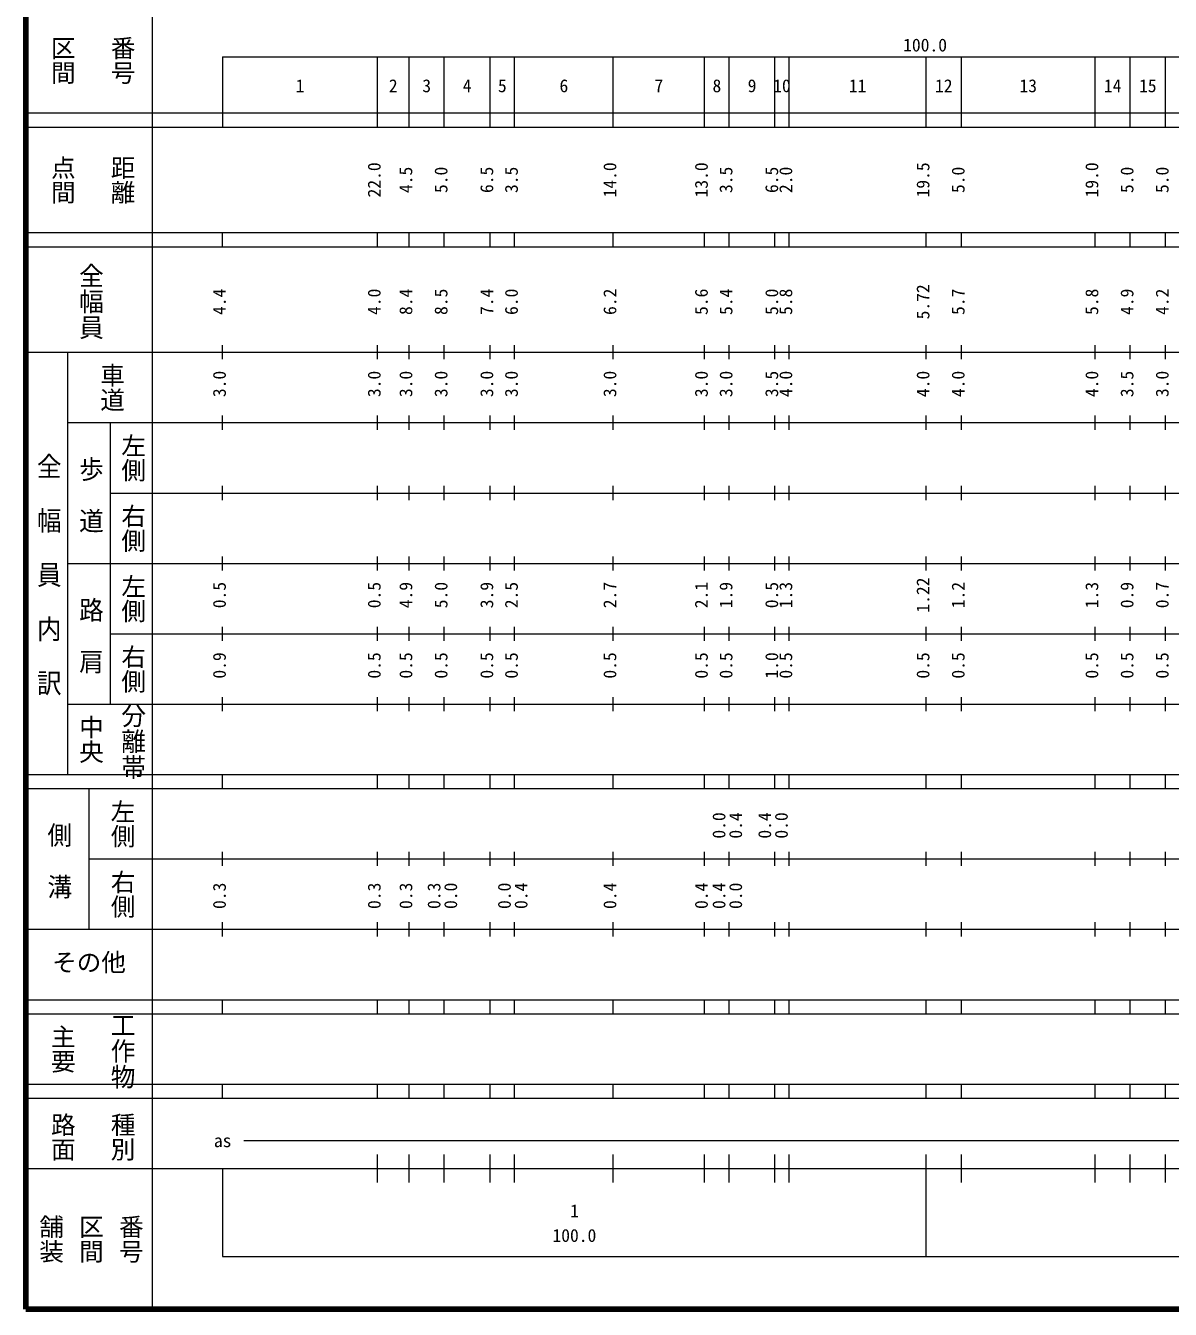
# Model space of a CAD drawing. Units: millimetres on the paper. Extents: x 40 to 680, y 20 to 380.
# Drawn here: x 40 to 202.7, y 20 to 202.4 of the extents above; entities that cross this region are included whole.
import ezdxf
from ezdxf.enums import TextEntityAlignment as Align

# ---------------------------------------------------------------- set-up
doc = ezdxf.new("R2010")
doc.units = ezdxf.units.MM
doc.layers.add('M-TTL', color=2, linetype='Continuous', lineweight=140)
doc.layers.add('M-TTL-BAND', color=7, linetype='Continuous', lineweight=13)
doc.styles.add('@ＭＳ ゴシック', font='')
doc.styles.add('ＭＳ ゴシック', font='')
doc.styles.get('@ＭＳ ゴシック').set_extended_font_data('@MS Gothic')
doc.styles.get('ＭＳ ゴシック').set_extended_font_data('MS Gothic')

msp = doc.modelspace()

# ---------------------------------------------------------------- linework, layer by layer
at = {"layer": 'M-TTL'}
for p, q in [((40, 380), (40, 20)), ((40, 20), (680, 20))]:
    msp.add_line(p, q, dxfattribs=at)
at = {"layer": 'M-TTL-BAND'}
for p, q in [((58, 370), (58, 20)), ((68, 198), (579, 198)), ((68, 198), (68, 188)), ((90, 188), (90, 198)), ((94.5, 188), (94.5, 198)), ((99.5, 188), (99.5, 198)), ((106, 188), (106, 198)), ((109.5, 188), (109.5, 198)), ((123.5, 188), (123.5, 198)), ((136.5, 188), (136.5, 198)), ((140, 188), (140, 198)), ((146.5, 188), (146.5, 198)), ((148.5, 188), (148.5, 198)), ((168, 188), (168, 198)), ((173, 188), (173, 198)), ((192, 188), (192, 198)), ((197, 188), (197, 198)), ((202, 188), (202, 198)), ((40, 190), (579, 190)), ((40, 188), (579, 188)), ((40, 173), (579, 173)), ((68, 171), (68, 173)), ((90, 171), (90, 173)), ((94.5, 171), (94.5, 173)), ((99.5, 171), (99.5, 173)), ((106, 171), (106, 173)), ((109.5, 171), (109.5, 173)), ((123.5, 171), (123.5, 173)), ((136.5, 171), (136.5, 173)), ((140, 171), (140, 173)), ((146.5, 171), (146.5, 173)), ((148.5, 171), (148.5, 173)), ((168, 171), (168, 173)), ((173, 171), (173, 173)), ((192, 171), (192, 173)), ((197, 171), (197, 173)), ((202, 171), (202, 173)), ((40, 171), (579, 171)), ((68, 155), (68, 157)), ((90, 155), (90, 157)), ((94.5, 155), (94.5, 157)), ((99.5, 155), (99.5, 157)), ((106, 155), (106, 157)), ((109.5, 155), (109.5, 157)), ((123.5, 155), (123.5, 157)), ((136.5, 155), (136.5, 157)), ((140, 155), (140, 157)), ((146.5, 155), (146.5, 157)), ((148.5, 155), (148.5, 157)), ((168, 155), (168, 157)), ((173, 155), (173, 157)), ((192, 155), (192, 157)), ((197, 155), (197, 157)), ((202, 155), (202, 157)), ((40, 156), (579, 156)), ((46, 96), (46, 156)), ((46, 146), (579, 146)), ((52, 146), (52, 106)), ((68, 145), (68, 147)), ((90, 145), (90, 147)), ((94.5, 145), (94.5, 147)), ((99.5, 145), (99.5, 147)), ((106, 145), (106, 147)), ((109.5, 145), (109.5, 147)), ((123.5, 145), (123.5, 147)), ((136.5, 145), (136.5, 147)), ((140, 145), (140, 147)), ((146.5, 145), (146.5, 147)), ((148.5, 145), (148.5, 147)), ((168, 145), (168, 147)), ((173, 145), (173, 147)), ((192, 145), (192, 147)), ((197, 145), (197, 147)), ((202, 145), (202, 147)), ((68, 135), (68, 137)), ((90, 135), (90, 137)), ((94.5, 135), (94.5, 137)), ((99.5, 135), (99.5, 137)), ((106, 135), (106, 137)), ((109.5, 135), (109.5, 137)), ((123.5, 135), (123.5, 137)), ((136.5, 135), (136.5, 137)), ((140, 135), (140, 137)), ((146.5, 135), (146.5, 137)), ((148.5, 135), (148.5, 137)), ((168, 135), (168, 137)), ((173, 135), (173, 137)), ((192, 135), (192, 137)), ((197, 135), (197, 137)), ((202, 135), (202, 137)), ((52, 136), (579, 136)), ((46, 126), (579, 126)), ((68, 125), (68, 127)), ((90, 125), (90, 127)), ((94.5, 125), (94.5, 127)), ((99.5, 125), (99.5, 127)), ((106, 125), (106, 127)), ((109.5, 125), (109.5, 127)), ((123.5, 125), (123.5, 127)), ((136.5, 125), (136.5, 127)), ((140, 125), (140, 127)), ((146.5, 125), (146.5, 127)), ((148.5, 125), (148.5, 127)), ((168, 125), (168, 127)), ((173, 125), (173, 127)), ((192, 125), (192, 127)), ((197, 125), (197, 127)), ((202, 125), (202, 127)), ((68, 115), (68, 117)), ((90, 115), (90, 117)), ((94.5, 115), (94.5, 117)), ((99.5, 115), (99.5, 117)), ((106, 115), (106, 117)), ((109.5, 115), (109.5, 117)), ((123.5, 115), (123.5, 117)), ((136.5, 115), (136.5, 117)), ((140, 115), (140, 117)), ((146.5, 115), (146.5, 117)), ((148.5, 115), (148.5, 117)), ((168, 115), (168, 117)), ((173, 115), (173, 117)), ((192, 115), (192, 117)), ((197, 115), (197, 117)), ((202, 115), (202, 117)), ((52, 116), (579, 116)), ((46, 106), (579, 106)), ((68, 105), (68, 107)), ((90, 105), (90, 107)), ((94.5, 105), (94.5, 107)), ((99.5, 105), (99.5, 107)), ((106, 105), (106, 107)), ((109.5, 105), (109.5, 107)), ((123.5, 105), (123.5, 107)), ((136.5, 105), (136.5, 107)), ((140, 105), (140, 107)), ((146.5, 105), (146.5, 107)), ((148.5, 105), (148.5, 107)), ((168, 105), (168, 107)), ((173, 105), (173, 107)), ((192, 105), (192, 107)), ((197, 105), (197, 107)), ((202, 105), (202, 107)), ((40, 96), (579, 96)), ((68, 94), (68, 96)), ((90, 94), (90, 96)), ((94.5, 94), (94.5, 96)), ((99.5, 94), (99.5, 96)), ((106, 94), (106, 96)), ((109.5, 94), (109.5, 96)), ((123.5, 94), (123.5, 96)), ((136.5, 94), (136.5, 96)), ((140, 94), (140, 96)), ((146.5, 94), (146.5, 96)), ((148.5, 94), (148.5, 96)), ((168, 94), (168, 96)), ((173, 94), (173, 96)), ((192, 94), (192, 96)), ((197, 94), (197, 96)), ((202, 94), (202, 96)), ((40, 94), (579, 94)), ((49, 94), (49, 74)), ((49, 84), (579, 84)), ((68, 83), (68, 85)), ((90, 83), (90, 85)), ((94.5, 83), (94.5, 85)), ((99.5, 83), (99.5, 85)), ((106, 83), (106, 85)), ((109.5, 83), (109.5, 85)), ((123.5, 83), (123.5, 85)), ((136.5, 83), (136.5, 85)), ((140, 83), (140, 85)), ((146.5, 83), (146.5, 85)), ((148.5, 83), (148.5, 85)), ((168, 83), (168, 85)), ((173, 83), (173, 85)), ((192, 83), (192, 85)), ((197, 83), (197, 85)), ((202, 83), (202, 85)), ((68, 73), (68, 75)), ((90, 73), (90, 75)), ((94.5, 73), (94.5, 75)), ((99.5, 73), (99.5, 75)), ((106, 73), (106, 75)), ((109.5, 73), (109.5, 75)), ((123.5, 73), (123.5, 75)), ((136.5, 73), (136.5, 75)), ((140, 73), (140, 75)), ((146.5, 73), (146.5, 75)), ((148.5, 73), (148.5, 75)), ((168, 73), (168, 75)), ((173, 73), (173, 75)), ((192, 73), (192, 75)), ((197, 73), (197, 75)), ((202, 73), (202, 75)), ((40, 74), (579, 74)), ((40, 64), (579, 64)), ((68, 62), (68, 64)), ((90, 62), (90, 64)), ((94.5, 62), (94.5, 64)), ((99.5, 62), (99.5, 64)), ((106, 62), (106, 64)), ((109.5, 62), (109.5, 64)), ((123.5, 62), (123.5, 64)), ((136.5, 62), (136.5, 64)), ((140, 62), (140, 64)), ((146.5, 62), (146.5, 64)), ((148.5, 62), (148.5, 64)), ((168, 62), (168, 64)), ((173, 62), (173, 64)), ((192, 62), (192, 64)), ((197, 62), (197, 64)), ((202, 62), (202, 64)), ((40, 62), (579, 62)), ((40, 52), (579, 52)), ((68, 50), (68, 52)), ((90, 50), (90, 52)), ((94.5, 50), (94.5, 52)), ((99.5, 50), (99.5, 52)), ((106, 50), (106, 52)), ((109.5, 50), (109.5, 52)), ((123.5, 50), (123.5, 52)), ((136.5, 50), (136.5, 52)), ((140, 50), (140, 52)), ((146.5, 50), (146.5, 52)), ((148.5, 50), (148.5, 52)), ((168, 50), (168, 52)), ((173, 50), (173, 52)), ((192, 50), (192, 52)), ((197, 50), (197, 52)), ((202, 50), (202, 52)), ((40, 50), (579, 50)), ((71, 44), (465, 44)), ((90, 38), (90, 42)), ((94.5, 38), (94.5, 42)), ((99.5, 38), (99.5, 42)), ((106, 38), (106, 42)), ((109.5, 38), (109.5, 42)), ((123.5, 38), (123.5, 42)), ((136.5, 38), (136.5, 42)), ((140, 38), (140, 42)), ((146.5, 38), (146.5, 42)), ((148.5, 38), (148.5, 42)), ((168, 27.5), (168, 42)), ((173, 38), (173, 42)), ((192, 38), (192, 42)), ((197, 38), (197, 42)), ((202, 38), (202, 42)), ((40, 40), (579, 40)), ((68, 40), (68, 27.5)), ((68, 27.5), (579, 27.5))]:
    msp.add_line(p, q, dxfattribs=at)

# ---------------------------------------------------------------- texts
for s, height, rotation, style, p in [('番号', 2.566, 270, '@ＭＳ ゴシック', (51.75, 201)), ('区間', 2.566, 270, '@ＭＳ ゴシック', (43.25, 201)), ('点間', 2.566, 270, '@ＭＳ ゴシック', (43.25, 184)), ('距離', 2.566, 270, '@ＭＳ ゴシック', (51.75, 184)), ('22.0', 1.833, 90, 'ＭＳ ゴシック', (91, 178)), ('14.0', 1.833, 90, 'ＭＳ ゴシック', (124.5, 178)), ('13.0', 1.833, 90, 'ＭＳ ゴシック', (137.5, 178)), ('19.5', 1.833, 90, 'ＭＳ ゴシック', (169, 178)), ('19.0', 1.833, 90, 'ＭＳ ゴシック', (193, 178)), ('4.5', 1.833, 90, 'ＭＳ ゴシック', (95.5, 178.625)), ('5.0', 1.833, 90, 'ＭＳ ゴシック', (100.5, 178.625)), ('6.5', 1.833, 90, 'ＭＳ ゴシック', (107, 178.625)), ('3.5', 1.833, 90, 'ＭＳ ゴシック', (110.5, 178.625)), ('3.5', 1.833, 90, 'ＭＳ ゴシック', (141, 178.625)), ('6.5', 1.833, 90, 'ＭＳ ゴシック', (147.5, 178.625)), ('2.0', 1.833, 90, 'ＭＳ ゴシック', (149.5, 178.625)), ('5.0', 1.833, 90, 'ＭＳ ゴシック', (174, 178.625)), ('5.0', 1.833, 90, 'ＭＳ ゴシック', (198, 178.625)), ('5.0', 1.833, 90, 'ＭＳ ゴシック', (203, 178.625)), ('4.4', 1.833, 90, 'ＭＳ ゴシック', (69, 161.299)), ('4.0', 1.833, 90, 'ＭＳ ゴシック', (91, 161.299)), ('8.4', 1.833, 90, 'ＭＳ ゴシック', (95.5, 161.299)), ('8.5', 1.833, 90, 'ＭＳ ゴシック', (100.5, 161.299)), ('7.4', 1.833, 90, 'ＭＳ ゴシック', (107, 161.299)), ('6.0', 1.833, 90, 'ＭＳ ゴシック', (110.5, 161.299)), ('6.2', 1.833, 90, 'ＭＳ ゴシック', (124.5, 161.299)), ('5.6', 1.833, 90, 'ＭＳ ゴシック', (137.5, 161.299)), ('5.4', 1.833, 90, 'ＭＳ ゴシック', (141, 161.299)), ('5.0', 1.833, 90, 'ＭＳ ゴシック', (147.5, 161.299)), ('5.8', 1.833, 90, 'ＭＳ ゴシック', (149.5, 161.299)), ('5.72', 1.833, 90, 'ＭＳ ゴシック', (169, 160.674)), ('5.7', 1.833, 90, 'ＭＳ ゴシック', (174, 161.299)), ('5.8', 1.833, 90, 'ＭＳ ゴシック', (193, 161.299)), ('4.9', 1.833, 90, 'ＭＳ ゴシック', (198, 161.299)), ('4.2', 1.833, 90, 'ＭＳ ゴシック', (203, 161.299)), ('車道', 2.566, 270, '@ＭＳ ゴシック', (50.25, 154.5)), ('3.0', 1.833, 90, 'ＭＳ ゴシック', (69, 149.625)), ('3.0', 1.833, 90, 'ＭＳ ゴシック', (91, 149.625)), ('3.0', 1.833, 90, 'ＭＳ ゴシック', (95.5, 149.625)), ('3.0', 1.833, 90, 'ＭＳ ゴシック', (100.5, 149.625)), ('3.0', 1.833, 90, 'ＭＳ ゴシック', (107, 149.625)), ('3.0', 1.833, 90, 'ＭＳ ゴシック', (110.5, 149.625)), ('3.0', 1.833, 90, 'ＭＳ ゴシック', (124.5, 149.625)), ('3.0', 1.833, 90, 'ＭＳ ゴシック', (137.5, 149.625)), ('3.0', 1.833, 90, 'ＭＳ ゴシック', (141, 149.625)), ('4.0', 1.833, 90, 'ＭＳ ゴシック', (149.5, 149.625)), ('4.0', 1.833, 90, 'ＭＳ ゴシック', (169, 149.625)), ('4.0', 1.833, 90, 'ＭＳ ゴシック', (174, 149.625)), ('4.0', 1.833, 90, 'ＭＳ ゴシック', (193, 149.625)), ('3.0', 1.833, 90, 'ＭＳ ゴシック', (203, 149.625)), ('3.5', 1.833, 90, 'ＭＳ ゴシック', (147.5, 149.625)), ('3.5', 1.833, 90, 'ＭＳ ゴシック', (198, 149.625)), ('左側', 2.566, 270, '@ＭＳ ゴシック', (53.25, 144.5)), ('右側', 2.566, 270, '@ＭＳ ゴシック', (53.25, 134.5)), ('左側', 2.566, 270, '@ＭＳ ゴシック', (53.25, 124.5)), ('0.5', 1.833, 90, 'ＭＳ ゴシック', (69, 119.625)), ('0.5', 1.833, 90, 'ＭＳ ゴシック', (91, 119.625)), ('4.9', 1.833, 90, 'ＭＳ ゴシック', (95.5, 119.625)), ('5.0', 1.833, 90, 'ＭＳ ゴシック', (100.5, 119.625)), ('3.9', 1.833, 90, 'ＭＳ ゴシック', (107, 119.625)), ('2.5', 1.833, 90, 'ＭＳ ゴシック', (110.5, 119.625)), ('2.7', 1.833, 90, 'ＭＳ ゴシック', (124.5, 119.625)), ('2.1', 1.833, 90, 'ＭＳ ゴシック', (137.5, 119.625)), ('1.9', 1.833, 90, 'ＭＳ ゴシック', (141, 119.625)), ('0.5', 1.833, 90, 'ＭＳ ゴシック', (147.5, 119.625)), ('1.3', 1.833, 90, 'ＭＳ ゴシック', (149.5, 119.625)), ('1.22', 1.833, 90, 'ＭＳ ゴシック', (169, 119)), ('1.2', 1.833, 90, 'ＭＳ ゴシック', (174, 119.625)), ('1.3', 1.833, 90, 'ＭＳ ゴシック', (193, 119.625)), ('0.9', 1.833, 90, 'ＭＳ ゴシック', (198, 119.625)), ('0.7', 1.833, 90, 'ＭＳ ゴシック', (203, 119.625)), ('右側', 2.566, 270, '@ＭＳ ゴシック', (53.25, 114.5)), ('0.9', 1.833, 90, 'ＭＳ ゴシック', (69, 109.625)), ('0.5', 1.833, 90, 'ＭＳ ゴシック', (91, 109.625)), ('0.5', 1.833, 90, 'ＭＳ ゴシック', (95.5, 109.625)), ('0.5', 1.833, 90, 'ＭＳ ゴシック', (100.5, 109.625)), ('0.5', 1.833, 90, 'ＭＳ ゴシック', (107, 109.625)), ('0.5', 1.833, 90, 'ＭＳ ゴシック', (110.5, 109.625)), ('0.5', 1.833, 90, 'ＭＳ ゴシック', (124.5, 109.625)), ('0.5', 1.833, 90, 'ＭＳ ゴシック', (137.5, 109.625)), ('0.5', 1.833, 90, 'ＭＳ ゴシック', (141, 109.625)), ('1.0', 1.833, 90, 'ＭＳ ゴシック', (147.5, 109.625)), ('0.5', 1.833, 90, 'ＭＳ ゴシック', (149.5, 109.625)), ('0.5', 1.833, 90, 'ＭＳ ゴシック', (169, 109.625)), ('0.5', 1.833, 90, 'ＭＳ ゴシック', (174, 109.625)), ('0.5', 1.833, 90, 'ＭＳ ゴシック', (193, 109.625)), ('0.5', 1.833, 90, 'ＭＳ ゴシック', (198, 109.625)), ('0.5', 1.833, 90, 'ＭＳ ゴシック', (203, 109.625)), ('中央', 2.566, 270, '@ＭＳ ゴシック', (47.25, 104.5)), ('左側', 2.566, 270, '@ＭＳ ゴシック', (51.75, 92.5)), ('0.0', 1.833, 90, 'ＭＳ ゴシック', (140, 86.889)), ('0.4', 1.833, 90, 'ＭＳ ゴシック', (142.37, 86.889)), ('0.4', 1.833, 90, 'ＭＳ ゴシック', (146.5, 86.889)), ('0.0', 1.833, 90, 'ＭＳ ゴシック', (148.87, 86.889)), ('右側', 2.566, 270, '@ＭＳ ゴシック', (51.75, 82.5)), ('0.3', 1.833, 90, 'ＭＳ ゴシック', (69, 76.889)), ('0.3', 1.833, 90, 'ＭＳ ゴシック', (91, 76.889)), ('0.3', 1.833, 90, 'ＭＳ ゴシック', (95.5, 76.889)), ('0.3', 1.833, 90, 'ＭＳ ゴシック', (99.5, 76.889)), ('0.0', 1.833, 90, 'ＭＳ ゴシック', (101.87, 76.889)), ('0.0', 1.833, 90, 'ＭＳ ゴシック', (109.5, 76.889)), ('0.4', 1.833, 90, 'ＭＳ ゴシック', (111.87, 76.889)), ('0.4', 1.833, 90, 'ＭＳ ゴシック', (124.5, 76.889)), ('0.4', 1.833, 90, 'ＭＳ ゴシック', (137.5, 76.889)), ('0.4', 1.833, 90, 'ＭＳ ゴシック', (140, 76.889)), ('0.0', 1.833, 90, 'ＭＳ ゴシック', (142.37, 76.889)), ('主要', 2.566, 270, '@ＭＳ ゴシック', (43.25, 60.5)), ('路面', 2.566, 270, '@ＭＳ ゴシック', (43.25, 48)), ('種別', 2.566, 270, '@ＭＳ ゴシック', (51.75, 48)), ('舗装', 2.566, 270, '@ＭＳ ゴシック', (41.583, 33.5)), ('区間', 2.566, 270, '@ＭＳ ゴシック', (47.25, 33.5)), ('番号', 2.566, 270, '@ＭＳ ゴシック', (52.917, 33.5))]:
    msp.add_text(s, height=height, rotation=rotation, dxfattribs=dict(at, style=style)).set_placement(p, align=Align.BOTTOM_LEFT)
at = {"layer": 'M-TTL-BAND', "style": 'ＭＳ ゴシック'}
for s, height, p in [('100.0', 1.833, (164.719, 198.195)), ('1', 1.833, (78.375, 192.405)), ('2', 1.833, (91.625, 192.405)), ('3', 1.833, (96.375, 192.405)), ('4', 1.833, (102.125, 192.405)), ('5', 1.833, (107.125, 192.405)), ('6', 1.833, (115.875, 192.405)), ('7', 1.833, (129.375, 192.405)), ('8', 1.833, (137.625, 192.405)), ('9', 1.833, (142.625, 192.405)), ('10', 1.833, (146.25, 192.405)), ('11', 1.833, (157, 192.405)), ('12', 1.833, (169.25, 192.405)), ('13', 1.833, (181.25, 192.405)), ('14', 1.833, (193.25, 192.405)), ('15', 1.833, (198.25, 192.405)), ('その他', 2.566, (43.75, 67.25)), ('as', 1.833, (66.75, 42.5)), ('1', 1.833, (117.375, 32.523)), ('100.0', 1.833, (114.875, 29.033))]:
    msp.add_text(s, height=height, dxfattribs=at).set_placement(p, align=Align.BOTTOM_LEFT)
at = {"layer": 'M-TTL-BAND', "style": '@ＭＳ ゴシック'}
for s, width, p in [('全幅員', 1.05, (47.25, 168.75)), ('全\u3000幅\u3000員\u3000内\u3000訳', 1.1, (41.25, 141.75)), ('歩\u3000道', 1.05, (47.25, 141.25)), ('路\u3000肩', 1.05, (47.25, 121.25)), ('分離帯', 1.05, (53.25, 106.25)), ('側\u3000溝', 1.05, (42.75, 89.25)), ('工作物', 1.05, (51.75, 62.25))]:
    msp.add_text(s, height=2.566, rotation=270, dxfattribs=dict(at, width=width)).set_placement(p, align=Align.BOTTOM_LEFT)

doc.saveas('drawing.dxf')
